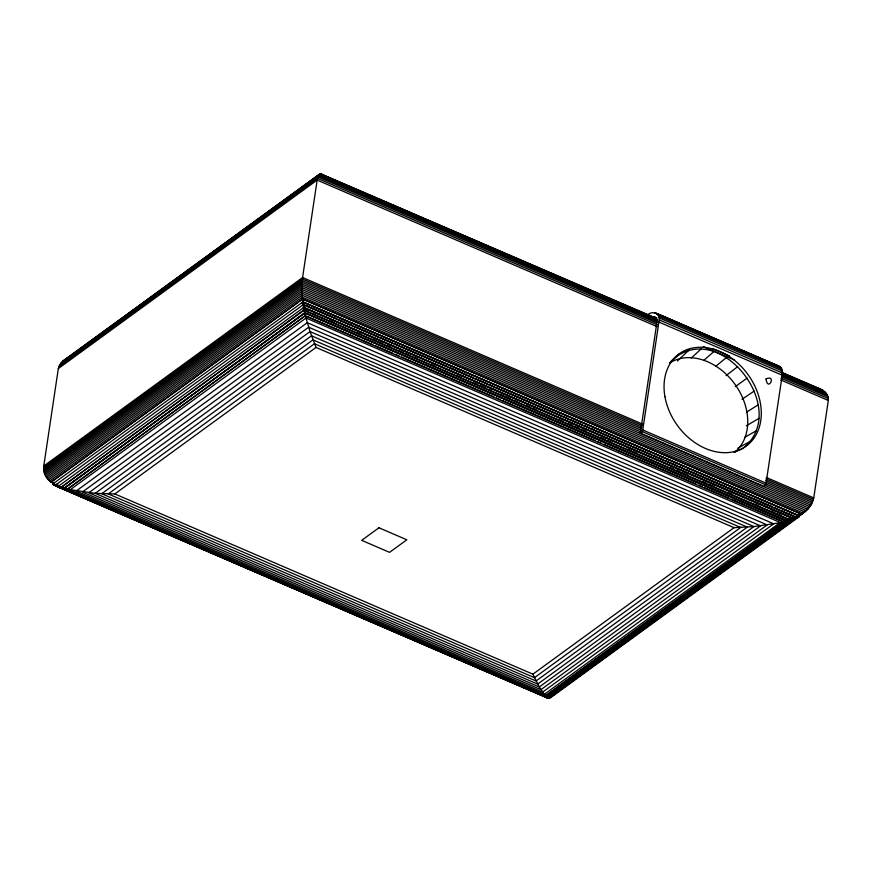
<?xml version="1.0" encoding="UTF-8"?>
<svg xmlns="http://www.w3.org/2000/svg" width="872" height="872" viewBox="0 0 872 872"><rect width="100%" height="100%" fill="white"/><g stroke="black" fill="none" stroke-linecap="round" stroke-linejoin="round"><path stroke-width="1.31" d="M53.486 483.284C46.925 480.69 42.695 473.027 43.764 466.04L58.326 368.573L59.656 364.888L62.457 361.422L320.231 173.659L656.027 318.127M551.725 696.096L550.221 697.447L807.657 509.368L811.767 503.798L813.75 497.923L828.313 400.466C829.087 395.517 825.261 391.277 821.064 389.283L781.268 372.126M655.929 313.037L779.252 366.207L781.29 367.897L782.326 370.982L782.206 375.211L766.074 483.153L765.779 484.854L763.654 486.271L640.331 433.101L642.457 431.695L642.762 429.983L658.894 322.041C661.608 314.585 653.172 309.636 647.591 314.879M640.331 433.101L656.703 323.785C657.641 320.525 655.886 315.751 651.798 316.601M742.421 448.753C792.561 410.265 718.506 315.588 671.124 361.161M64.539 487.71L63.634 489.105L545.741 696.968L546.319 695.431L547.18 696.063L546.57 697.6L547.42 698.036L798.948 515.853L796.299 517.597L303.031 304.372L303.805 307.958L793.269 518.993L792.812 517.826L795.776 516.518L796.474 518.001L799.319 516.584L798.545 515.134L803.319 513.161L302.246 297.134L49.671 481.072L52.167 482.151M66.643 489.955L304.252 316.34M544.869 696.139L783.579 521.718L783.775 522.481L545.338 696.129L546.21 696.957L787.045 521.565L786.74 520.333L304.633 312.47L304.066 309.8L307.816 311.413M657.281 319.588L319.555 173.986L317.157 180.079L302.584 277.536L301.875 287.575L302.421 299.096L50.99 482.205L51.361 481.486L53.617 482.946L52.887 484.429L55.318 485.769L548.226 698.287L549.785 698.319L799.319 516.584M547.42 698.036L57.955 487.012L58.62 485.497L56.015 484.265L55.318 485.769M548.226 698.287L804.878 511.94L302.104 295.172L48.472 479.894M305.167 312.459L304.361 313.451L304.971 316.056L66.534 489.693L63.525 488.854L305.167 312.459L304.601 309.789L303.718 310.705L303.205 307.969L304.165 307.14L303.696 304.361L302.671 305.102L302.257 302.279L303.347 301.636L302.987 298.791L302.203 298.802L303.402 305.091M66.534 489.693L66.915 489.181L95.201 493.323L114.842 493.934L532.89 674.176L539.299 686.994L546.21 696.957M304.404 309.942L60.56 487.797L57.814 486.685L58.773 485.857L56.179 484.625L55.154 485.366L52.712 484.015L303.347 301.636M669.827 362.785L678.601 354.337M677.37 361.03L689.185 349.868M691.234 358.032L701.219 348.92M703.748 360.387L713.885 351.558M715.814 366.251L726.322 357.607M726.016 375.636L737.679 366.643M56.429 484.44L55.677 485.017L59.438 486.641M62.457 361.422L320.231 173.659L656.747 318.749M60.877 363.112L320.94 173.659L322.433 174.618M59.656 364.888L317.888 176.82L656.769 322.923M58.795 366.72L317.473 178.324L657.259 324.82M58.326 368.573L317.157 180.079L657.096 326.64M43.764 466.04L302.584 277.536L642.533 424.097M43.611 467.512L302.388 279.051L642.272 425.591M43.6 468.983L302.213 280.642L641.923 427.106M43.731 470.433L302.072 282.288L641.084 428.446M44.003 471.883L301.974 284L641.836 430.528M44.407 473.3L301.908 285.765L640.833 431.891M44.952 474.684L301.875 287.575L809.957 506.632M45.638 476.047L301.875 289.428L808.867 508.016L806.676 509.619M46.456 477.376L301.919 291.324L807.657 509.368L798.85 515.777M47.404 478.652L301.995 293.243L806.317 510.676L797.542 517.074M50.99 482.205L302.987 298.791M55.154 485.366L303.445 304.546M57.814 486.685L304.165 307.14M60.56 487.797L304.066 309.8M67.656 489.955L63.907 488.331L304.742 312.939L786.936 521.303L783.666 522.23L305.429 316.046L304.633 312.47M63.525 488.854L304.361 313.451M114.842 493.934L316.013 347.427L734.05 527.669L753.953 526.568L783.666 522.23M532.89 674.176L734.05 527.669M786.413 520.181L788.746 519.331M553.72 690.591L559.214 686.58M568.01 680.182L572.413 676.977M581.21 670.568L585.603 667.363M594.41 660.954L601.004 656.147M608.7 650.545L610.901 648.942M621.899 640.931L627.393 636.931M635.099 631.317L639.492 628.123M648.288 621.714L652.692 618.51M663.69 610.498L669.184 606.498M675.789 601.691L681.283 597.68M688.978 592.077L694.483 588.077M702.178 582.463L707.672 578.463M716.468 572.054L719.771 569.656M730.769 561.644L732.971 560.042M742.868 552.837L749.462 548.03M756.068 543.223L761.561 539.223M770.358 532.814L774.761 529.609M783.557 523.2L786.86 520.802L786.62 520.039M568.838 679.909L546.646 696.074L548.019 698.036M570.855 678.438L582.027 670.306M584.055 668.824L595.227 660.693M597.255 659.21L610.618 649.487M611.566 648.79L620.504 642.283M622.564 640.778L649.095 621.464M651.286 619.861L662.284 611.861M664.377 610.335L690.864 591.042M692.978 589.494L704.053 581.428M706.189 579.88L717.253 571.825M719.389 570.266L729.341 563.018M731.543 561.415L742.53 553.415M744.699 551.834L771.121 532.596M774.401 530.198L784.309 522.982M786.5 521.391L789.803 518.982L790.185 520.17L793.269 518.993M547.169 697.589L790.326 520.497L793.411 519.32L793.128 518.567L790.043 519.745L546.886 696.837L541.894 694.679M808.726 506.828L810.927 505.226L764.657 485.279M792.485 518.927L795.776 516.518M553.24 693.273L557.644 690.068M566.451 683.659L569.754 681.25M580.752 673.239L582.954 671.636M593.963 663.625L598.356 660.409M607.163 654L611.566 650.795M620.374 644.386L624.766 641.182M635.775 633.17L640.179 629.966M647.874 624.352L650.076 622.75M661.085 614.738L666.59 610.727M675.386 604.318L678.688 601.909M688.597 594.704L691.899 592.295M702.897 584.284L705.099 582.681M716.108 574.659L720.501 571.454M729.308 565.045L733.712 561.841M742.508 555.431L746.912 552.227M756.82 545.011L759.022 543.409M770.02 535.397L772.221 533.795M784.331 524.977L788.735 521.772M797.956 516.017L801.248 513.619M802.273 512.823L804.475 511.221M586.322 670.557L589.625 668.148M613.855 650.512L616.057 648.899M764.711 540.64L766.913 539.038M549.415 697.589L551.616 695.987M552.826 695.289L555.017 693.698M561.601 688.902L567.094 684.902M574.779 679.31L580.262 675.309M587.946 669.718L593.385 665.565M601.113 660.126L608.776 654.36M614.28 650.534L618.673 647.155M627.448 640.942L635.154 635.143M640.615 631.361L647.253 626.336M653.782 621.769L657.074 619.371M666.949 612.177L673.631 607.119M680.127 602.585L689.022 595.914M693.294 592.993L698.919 588.709M706.462 583.401L715.411 576.697M718.528 574.615L727.499 567.89M731.695 565.023L737.189 561.023M738.497 559.889L740.688 558.287M744.873 555.431L750.356 551.431M751.686 550.276L753.877 548.673M758.041 545.839L763.523 541.85M764.875 540.673L769.268 537.468M771.208 536.247L778.892 530.656M784.375 526.655L788.768 523.462M791.253 521.456L795.656 518.251M735.216 386.688L747.195 378.067M741.996 399.278L754.204 391.081M64.343 359.853L68.147 357.596M52.712 484.015L53.802 483.371L51.546 481.911M746.748 412.02L758.237 404.815M746.356 425.798L759.011 418.32M744.786 437.264L756.482 430.692M302.562 301.647L798.73 515.57L801.662 514.327L302.421 299.096M737.843 448.11L750.825 441.069M303.5 307.151L792.964 518.186L795.94 516.889L796.299 517.597M734.191 452.219L741.244 449.243M786.74 520.333L789.934 519.276L790.326 520.497M784.669 521.412L786.86 520.802M783.775 522.481L787.045 521.565M63.907 488.331L545.153 695.366L545.338 696.129M816.17 387.484L818.732 388.28M64.201 487.568L61.323 486.587L60.702 488.124L57.955 487.012M61.443 486.881L64.332 487.862M657.063 313.713L780.386 366.883M654.578 312.721L777.9 365.891M657.968 314.738L781.29 367.897M658.622 316.1L781.944 369.27M659.003 317.811L782.326 370.982M654.305 316.841L656.801 317.92M653.139 316.569L655.635 317.648M781.17 372.399L823.124 390.482M659.09 319.828L782.413 372.998M782.358 373.521L824.89 391.855M488.276 246.732L492.026 248.346M583.313 287.706L587.074 289.33M318.934 174.629L657.608 320.645M781.334 373.99L826.318 393.381M658.894 322.041L782.206 375.211M318.378 175.577L657.303 321.703M782.369 375.625L827.397 395.038M781.824 376.846L828.095 396.793M712.228 348.517L729.711 356.059M780.931 378.143L828.4 398.613M703.333 346.576L734.584 360.049M780.822 379.985L828.313 400.466M766.259 477.442L813.75 497.923M765.976 478.924L813.467 499.405M765.572 480.418L813.031 500.877M766.183 482.39L812.464 502.337M642.762 429.983L766.074 483.153M765.529 483.862L811.767 503.798M642.457 431.695L765.779 484.854M302.203 298.802L801.433 514.044M302.987 302.268L799.144 516.191M305.538 305.451L309.288 307.064M311.784 308.143L335.557 318.389M338.063 319.468L351.819 325.409M354.326 326.488L371.843 334.041M374.339 335.11L378.088 336.734M380.595 337.813L391.855 342.663M394.351 343.742L398.112 345.367M400.608 346.446L404.368 348.059M406.864 349.138L446.9 366.404M449.396 367.483L466.912 375.025M469.419 376.105L473.169 377.729M475.676 378.808L486.936 383.658M489.432 384.737L493.192 386.351M495.688 387.43L499.438 389.054M501.945 390.133L535.724 404.695M538.22 405.774L561.993 416.02M564.5 417.099L568.25 418.713M570.757 419.792L582.006 424.653M584.513 425.732L588.262 427.345M590.769 428.425L594.519 430.049M597.026 431.128L630.805 445.69M633.301 446.769L650.817 454.312M653.324 455.391L657.074 457.015M659.57 458.094L663.33 459.708M665.827 460.787L677.086 465.648M679.593 466.727L683.343 468.34M685.85 469.419L689.599 471.033M692.106 472.112L725.875 486.674M728.382 487.753L745.898 495.307M748.394 496.386L752.154 498.01M754.651 499.089L772.167 506.632M774.674 507.711L778.423 509.335M780.92 510.414L784.68 512.028M787.176 513.107L794.686 516.344M796.103 517.27L303.205 304.753L302.78 301.93L798.73 515.57M312.808 313.571L315.315 314.65M330.303 321.103L334.041 322.727M356.528 332.417L360.278 334.031M372.769 339.415L376.508 341.028M379.015 342.107L382.754 343.721M387.757 345.879L390.253 346.958M398.995 350.729L402.744 352.343M405.24 353.422L408.99 355.035M413.982 357.182L416.478 358.261M431.466 364.725L435.215 366.338M457.702 376.039L461.441 377.652M473.932 383.037L477.682 384.65M480.178 385.729L485.17 387.877M488.92 389.501L491.416 390.569M500.168 394.34L503.907 395.953M506.403 397.033L510.153 398.646M515.156 400.804L517.652 401.883M526.394 405.654L530.143 407.268M532.639 408.347L536.389 409.96M558.865 419.65L562.614 421.263M568.86 423.956L572.61 425.58M575.106 426.648L578.855 428.272M581.352 429.34L586.344 431.498M601.331 437.962L605.081 439.575M607.577 440.654L611.327 442.268M627.557 449.265L631.306 450.889M633.802 451.958L637.552 453.582M670.023 467.577L673.773 469.191M676.269 470.27L680.018 471.883M682.514 472.962L687.518 475.12M702.505 481.584L706.244 483.197M708.751 484.276L713.743 486.423M728.73 492.887L732.48 494.5M754.956 504.201L758.705 505.815M771.197 511.199L774.946 512.812M777.443 513.891L781.192 515.505M305.429 310.803L790.043 519.745M304.186 310.269L790.185 520.17M786.936 521.303L304.742 312.939M306.595 316.078L372.78 344.603M375.276 345.683L392.76 353.215M395.256 354.294L398.995 355.907M401.502 356.986L493.901 396.825M496.397 397.905L500.136 399.518M502.632 400.597L595.031 440.436M597.538 441.505L601.277 443.118M603.773 444.197L696.172 484.036M698.668 485.115L702.418 486.729M704.914 487.808L728.643 498.032M731.139 499.111L783.579 521.718M58.62 485.497L58.271 486.249L63.525 488.429M76.398 493.726L80.148 495.34M278.735 580.959L282.484 582.572M379.898 624.57L383.647 626.194M66.021 489.508L76.006 493.814M84.758 497.585L95.996 502.436M110.984 508.899L113.48 509.978M117.23 511.592L119.726 512.671M123.475 514.284L125.971 515.363M128.467 516.431L132.217 518.055M134.713 519.123L138.463 520.748M140.959 521.816L148.175 525.009M149.701 525.587L152.197 526.666M154.693 527.745L158.442 529.359M160.939 530.438L164.688 532.051M167.184 533.13L170.934 534.743M173.43 535.822L177.18 537.435M183.425 540.128L190.924 543.365M193.421 544.433L200.909 547.671M212.147 552.51L214.654 553.589M218.392 555.202L220.899 556.282M224.638 557.906L227.145 558.974M229.641 560.053L233.38 561.666M235.887 562.745L247.125 567.596M250.874 569.209L253.37 570.288M255.867 571.367L259.616 572.98M262.112 574.059L265.862 575.673M268.358 576.752L285.842 584.284M288.338 585.363L292.087 586.976M294.583 588.055L298.333 589.668M313.321 596.132L315.817 597.211M319.566 598.824L322.062 599.903M324.558 600.982L328.308 602.596M330.804 603.675L334.554 605.288M337.05 606.367L348.299 611.207M352.037 612.831L354.533 613.899M357.04 614.978L360.779 616.591M363.286 617.67L367.025 619.294M369.521 620.363L377.02 623.6M379.516 624.679L387.015 627.905M389.512 628.985L393.261 630.598M395.757 631.677L399.507 633.29M414.494 639.754L416.99 640.833M420.74 642.446L423.236 643.525M425.732 644.593L429.482 646.217M431.978 647.286L435.728 648.91M438.224 649.989L443.216 652.136M446.965 653.749L449.462 654.828M453.211 656.442L455.707 657.521M458.203 658.6L461.953 660.213M464.449 661.292L468.199 662.905M470.695 663.984L478.194 667.211M484.44 669.903L488.178 671.527M490.674 672.595L494.424 674.22M496.92 675.288L500.67 676.912M509.412 680.683L511.908 681.751M515.657 683.376L524.399 687.136M526.906 688.215L530.645 689.828M533.141 690.907L536.89 692.521M52.887 484.429L549.044 698.341M792.964 518.186L303.663 307.533L304.317 310.694M316.013 347.427L310.05 331.589L305.429 316.046M669.642 362.981A55.296 42.216 53.9 0 1 734.791 384.029A55.296 42.216 53.9 0 1 734.518 452.405M766.03 378.928C767.872 392.607 776.93 374.088 766.03 378.928M305.996 318.04L70.032 489.89L544.281 694.352L780.233 522.513L305.996 318.04M307.304 322.695L76.169 491.023L542.613 692.128L773.737 523.8L307.304 322.695M308.655 327.218L82.426 491.982L540.945 689.665L767.186 524.911L308.655 327.218M310.05 331.589L88.77 492.745L539.299 686.994L760.58 525.838L310.05 331.589M311.489 335.807L95.201 493.323L537.664 684.095L753.953 526.568L311.489 335.807M312.961 339.851L101.697 493.716L536.051 680.988L747.315 527.124L312.961 339.851M314.476 343.732L108.248 493.923L534.46 677.675L740.677 527.495L314.476 343.732M378.949 527.778L361.695 540.346L389.566 552.358L406.821 539.801L378.949 527.778M664.944 396.706A57.007 43.513 53.9 0 0 744.579 447.183A57.007 43.513 53.9 0 0 728.48 356.038A57.007 43.513 53.9 0 0 664.944 396.706"/></g></svg>
